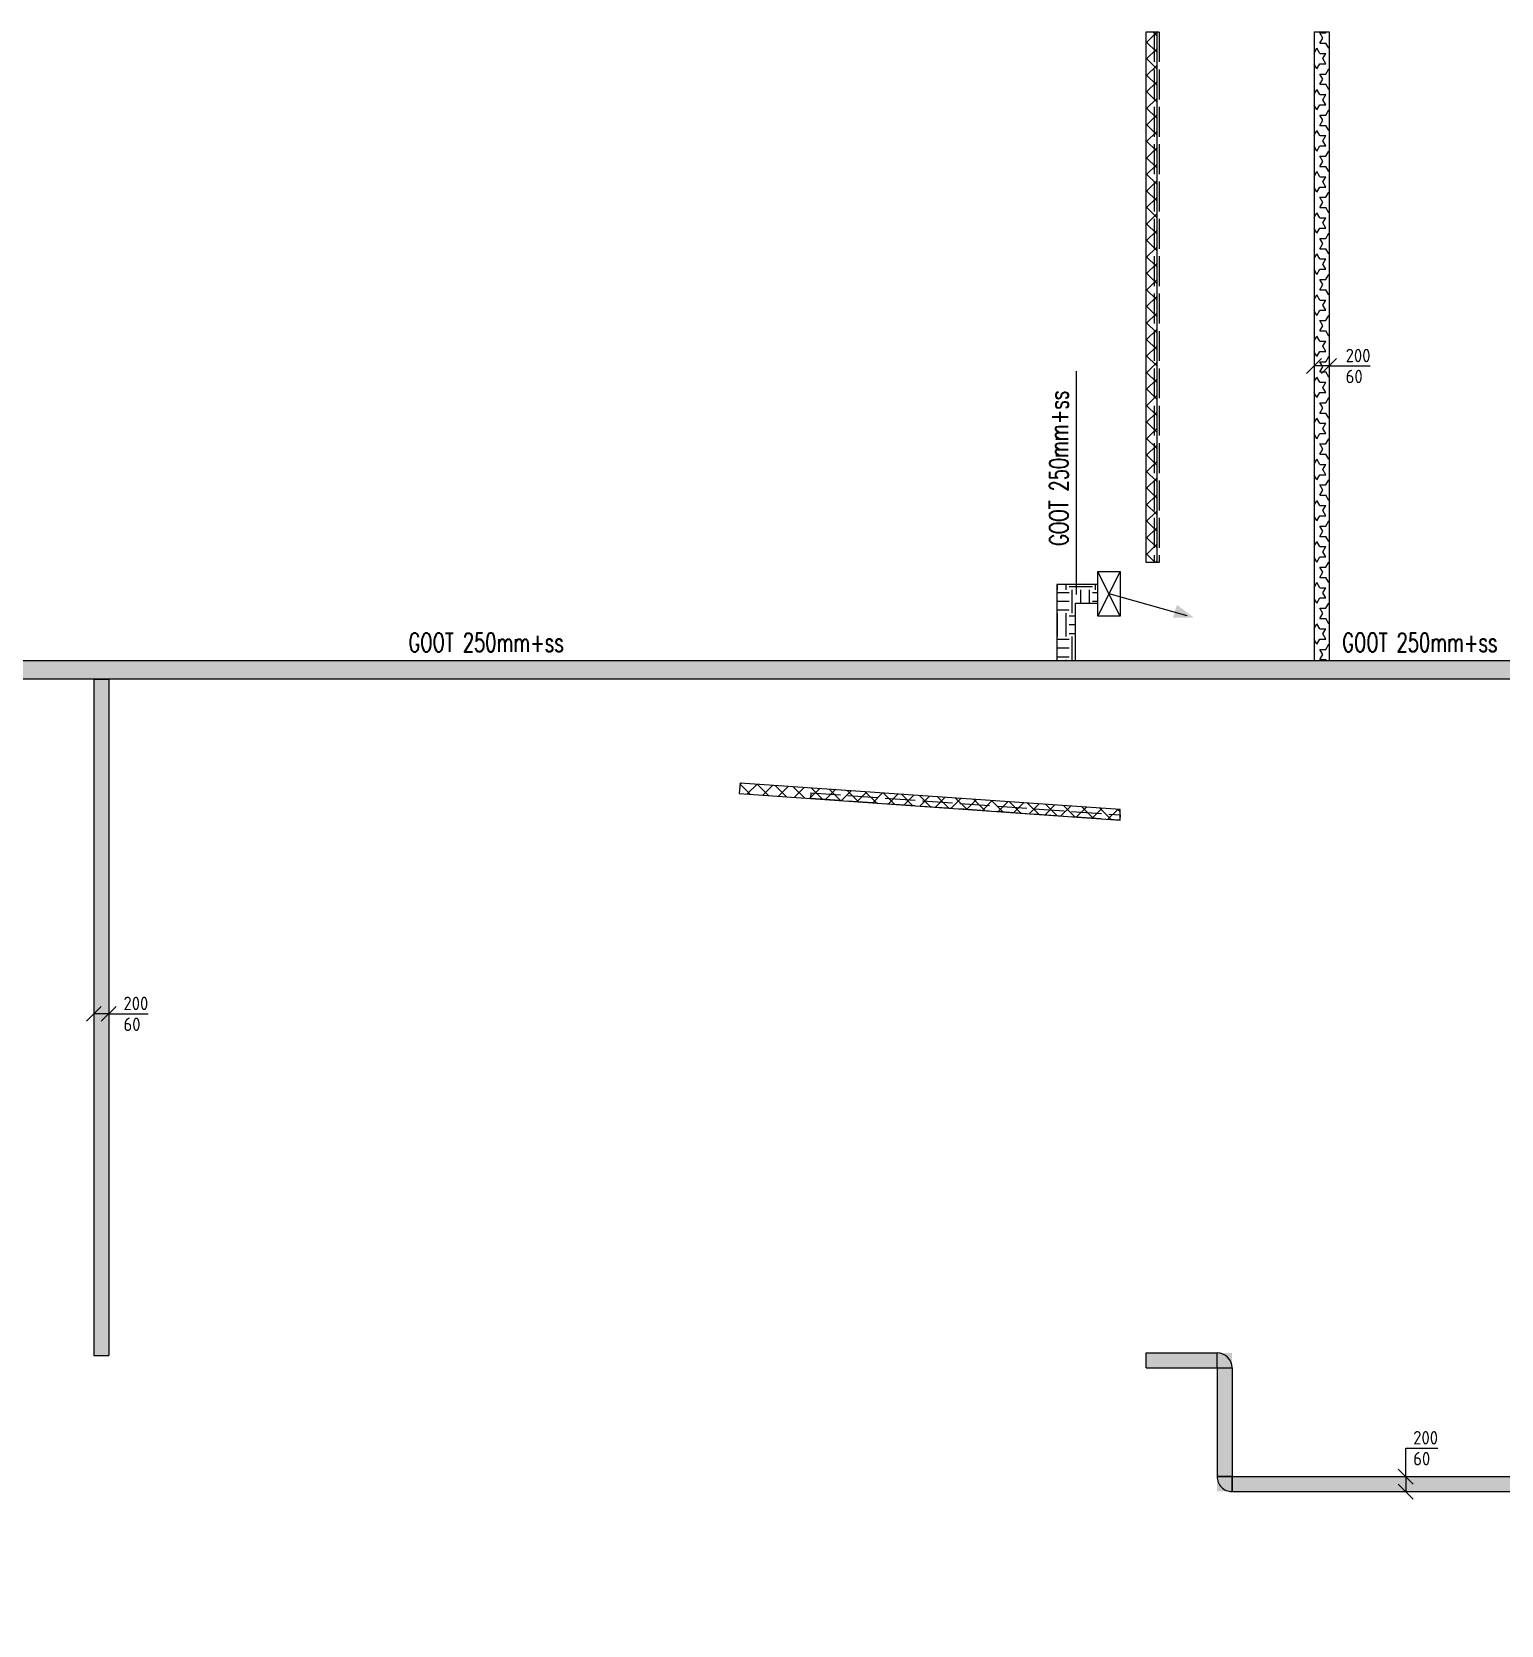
# Model space of a CAD drawing. Header units: millimetres. Extents: x -3262 to 112658, y 0 to 217318.
# Drawn here: x 75259 to 94922, y 59269 to 80589 of the extents above; entities that cross this region are included whole.
import ezdxf

# ---------------------------------------------------------------- set-up
doc = ezdxf.new("R2010")
doc.units = ezdxf.units.MM
doc.header["$LTSCALE"] = 100
doc.linetypes.add('E_GOOT3', pattern=[5, 4, -1])
for name, color, linetype in [('ByLayer', 2, 'Continuous'), ('EL6131--_ENERGIEBEDR (1996)', 2, 'Continuous'), ('EL6131--_GEBOUWINST (1996)', 2, 'Continuous'), ('EL6131--_KG_D', 3, 'Continuous'), ('EL6131--_WG', 3, 'Continuous'), ('EM6131--_KG', 1, 'Continuous')]:
    doc.layers.add(name, color=color, linetype=linetype)
doc.styles.add('CofelyArial', font='arial.ttf')
doc.styles.add('ROMANS', font='ROMANS', dxfattribs={"width": 0.7})
doc.styles.add('STABICAD-018', font='ISOCP.SHX', dxfattribs={"height": 1.8})

# ---------------------------------------------------------------- blocks, each defined once
blk = doc.blocks.new('*X52')
at = {"color": 0}
for p, q in [((84742, 35687), (84860, 35804)), ((84765, 35664), (84742, 35687)), ((84986, 35664), (84846, 35804)), ((84941, 35664), (85081, 35804)), ((85207, 35664), (85067, 35804)), ((85162, 35664), (85302, 35804)), ((85428, 35664), (85288, 35804)), ((85383, 35664), (85523, 35804)), ((85649, 35664), (85509, 35804)), ((85604, 35664), (85744, 35804)), ((85870, 35664), (85730, 35804)), ((85824, 35664), (85964, 35804)), ((86091, 35664), (85951, 35804)), ((86045, 35664), (86185, 35804)), ((86312, 35664), (86172, 35804)), ((86266, 35664), (86406, 35804)), ((86533, 35664), (86393, 35804)), ((86487, 35664), (86627, 35804)), ((86754, 35664), (86614, 35804)), ((86708, 35664), (86848, 35804)), ((86975, 35664), (86835, 35804)), ((86929, 35664), (87069, 35804)), ((87196, 35664), (87056, 35804)), ((87150, 35664), (87290, 35804)), ((87417, 35664), (87277, 35804)), ((87371, 35664), (87511, 35804)), ((87638, 35664), (87498, 35804)), ((87592, 35664), (87732, 35804)), ((87859, 35664), (87719, 35804)), ((87813, 35664), (87953, 35804)), ((88080, 35664), (87940, 35804)), ((88034, 35664), (88174, 35804)), ((88301, 35664), (88161, 35804)), ((88255, 35664), (88395, 35804)), ((88522, 35664), (88382, 35804)), ((88476, 35664), (88616, 35804)), ((88743, 35664), (88603, 35804)), ((88697, 35664), (88837, 35804)), ((88963, 35664), (88823, 35804)), ((88918, 35664), (89058, 35804)), ((89184, 35664), (89044, 35804)), ((89139, 35664), (89279, 35804)), ((89405, 35664), (89265, 35804)), ((89360, 35664), (89500, 35804)), ((89626, 35664), (89486, 35804)), ((89581, 35664), (89721, 35804)), ((89847, 35664), (89707, 35804)), ((89802, 35664), (89942, 35804)), ((90068, 35664), (89928, 35804)), ((90023, 35664), (90163, 35804)), ((90289, 35664), (90149, 35804)), ((90244, 35664), (90384, 35804)), ((90510, 35664), (90370, 35804)), ((90465, 35664), (90605, 35804)), ((90731, 35664), (90591, 35804)), ((90686, 35664), (90826, 35804)), ((90952, 35664), (90812, 35804)), ((90907, 35664), (91047, 35804)), ((91173, 35664), (91033, 35804)), ((91128, 35664), (91268, 35804)), ((91394, 35664), (91254, 35804)), ((91349, 35664), (91489, 35804)), ((91615, 35664), (91475, 35804)), ((91570, 35664), (91710, 35804)), ((91836, 35664), (91696, 35804)), ((91791, 35664), (91842, 35716))]:
    blk.add_line(p, q, dxfattribs=at)
blk = doc.blocks.new('*X95')
at = {"color": 0}
for p, q in [((83432, 36992), (83438, 36992)), ((83477, 36836), (83477, 37002)), ((83594, 36836), (83594, 37002)), ((83711, 36836), (83711, 37002)), ((83750, 36992), (84062, 36992)), ((84102, 36836), (84102, 37002)), ((84219, 36836), (84219, 37002)), ((84336, 36836), (84336, 37002)), ((84375, 36992), (84448, 36992)), ((83432, 36875), (83438, 36875)), ((83438, 36797), (83750, 36797)), ((83750, 36875), (84062, 36875)), ((83789, 36752), (83789, 36836)), ((83906, 36752), (83906, 36836)), ((84023, 36752), (84023, 36836)), ((84062, 36797), (84375, 36797)), ((84198, 36680), (84375, 36680)), ((84375, 36875), (84448, 36875)), ((84414, 36523), (84414, 36836)), ((84198, 36562), (84375, 36562)), ((84219, 36454), (84219, 36523)), ((84336, 36454), (84336, 36523)), ((84375, 36484), (84448, 36484))]:
    blk.add_line(p, q, dxfattribs=at)
blk = doc.blocks.new('PIJL-UIT')
at = {"layer": 'ByLayer', "color": 2}
blk.add_line((0, 0), (2.92, 10.41), dxfattribs=at)
blk.add_solid([(3.23, 11.35), (1.51, 9.11), (3.24, 8.54)], dxfattribs=at)
blk = doc.blocks.new('NV-1')
at = {"layer": 'ByLayer'}
for p, q in [((0, 4), (7.91, 0)), ((0, 0), (7.91, 4))]:
    blk.add_line(p, q, dxfattribs=at)
blk.add_lwpolyline([(0, 0), (8, 0), (8, 4), (0, 4)], close=True, dxfattribs=at)
blk = doc.blocks.new('*X96')
at = {"color": 0}
for p, q in [((45441, 17827), (45579, 17965)), ((45590, 17946), (45570, 17966)), ((45424, 17585), (45575, 17736)), ((45575, 17736), (45444, 17867)), ((45407, 17344), (45558, 17495)), ((45560, 17526), (45429, 17657)), ((45546, 17316), (45414, 17447)), ((45390, 17103), (45541, 17253)), ((45531, 17106), (45400, 17237)), ((45373, 16861), (45524, 17012)), ((45516, 16896), (45385, 17028)), ((45357, 16620), (45507, 16771)), ((45502, 16687), (45370, 16818)), ((45340, 16378), (45491, 16529)), ((45487, 16477), (45356, 16608)), ((45323, 16137), (45474, 16288)), ((45472, 16267), (45341, 16398)), ((45306, 15896), (45457, 16047)), ((45458, 16057), (45326, 16188)), ((45289, 15654), (45440, 15805)), ((45443, 15847), (45312, 15978)), ((45272, 15413), (45423, 15564)), ((45428, 15637), (45297, 15769)), ((45414, 15428), (45282, 15559)), ((45384, 15008), (45253, 15139)), ((45255, 15171), (45406, 15322)), ((45399, 15218), (45268, 15349)), ((45238, 14930), (45389, 15081)), ((45370, 14798), (45238, 14929)), ((45222, 14689), (45372, 14840)), ((45355, 14588), (45224, 14719)), ((45205, 14447), (45356, 14598)), ((45340, 14378), (45209, 14510)), ((45188, 14206), (45339, 14357)), ((45326, 14169), (45194, 14300)), ((45171, 13965), (45322, 14115)), ((45311, 13959), (45180, 14090)), ((45154, 13723), (45305, 13874)), ((45296, 13749), (45165, 13880)), ((45282, 13539), (45150, 13670)), ((45267, 13329), (45136, 13460)), ((45137, 13482), (45288, 13633)), ((45120, 13240), (45271, 13391)), ((45252, 13119), (45121, 13251)), ((45103, 12999), (45254, 13150)), ((45237, 12910), (45106, 13041)), ((45206, 12878), (45237, 12908))]:
    blk.add_line(p, q, dxfattribs=at)
blk = doc.blocks.new('*U119')
at = {"color": 0, "linetype": 'Continuous'}
for p, q in [((0, 100, -2730), (9050, 100, -2730)), ((0, -100, -2730), (0, 100, -2730)), ((9050, -100, -2730), (9050, 100, -2730)), ((0, -100, -2730), (9050, -100, -2730))]:
    blk.add_line(p, q, dxfattribs=at)
at = {"color": 1, "style": 'CofelyArial'}
for tag in ['CODE', 'POSITIONCODE', 'SECTIONCODE']:
    blk.add_attdef(tag, (76188, 71929, 2730), '', height=1.8, dxfattribs=at)
blk = doc.blocks.new('*U120')
at = {"color": 0, "linetype": 'Continuous'}
for p, q in [((0, 100, -2730), (8409, 100, -2730)), ((0, -100, -2730), (0, 100, -2730)), ((8409, -100, -2730), (8409, 100, -2730)), ((0, -100, -2730), (8409, -100, -2730))]:
    blk.add_line(p, q, dxfattribs=at)
at = {"color": 1, "style": 'CofelyArial'}
for tag in ['CODE', 'POSITIONCODE', 'SECTIONCODE']:
    blk.add_attdef(tag, (92518, 80588, 2730), '', height=1.8, dxfattribs=at)
blk = doc.blocks.new('*U137')
at = {"color": 0, "linetype": 'Continuous'}
for p, q in [((-300, -100, -2730), (-100, 100, -2730)), ((0, 0, -2730), (-200, 0, -2730)), ((-100, -100, -2730), (100, 100, -2730)), ((0, 0, -2730), (123, 0, -2730)), ((123, 0, -2730), (552, 0, -2730))]:
    blk.add_line(p, q, dxfattribs=at)
at = {"color": 0, "linetype": 'Continuous', "style": 'STABICAD-018'}
for s, p in [('200', (223, 50, -2730)), ('60', (223, -230, -2730))]:
    blk.add_text(s, height=180, dxfattribs=at).set_placement(p)
at = {"color": 1, "style": 'CofelyArial'}
blk.add_attdef('CODE', (92618, 76118, 2730), '', height=1.8, dxfattribs=at)
blk = doc.blocks.new('*U138')
at = {"color": 0, "linetype": 'Continuous'}
for p, q in [((-300, -100, -2730), (-100, 100, -2730)), ((0, 0, -2730), (-200, 0, -2730)), ((-100, -100, -2730), (100, 100, -2730)), ((0, 0, -2730), (97, 0, -2730)), ((97, 0, -2730), (526, 0, -2730))]:
    blk.add_line(p, q, dxfattribs=at)
at = {"color": 0, "linetype": 'Continuous', "style": 'STABICAD-018'}
for s, p in [('200', (197, 50, -2730)), ('60', (197, -230, -2730))]:
    blk.add_text(s, height=180, dxfattribs=at).set_placement(p)
at = {"color": 1, "style": 'CofelyArial'}
blk.add_attdef('CODE', (76288, 67449, 2730), '', height=1.8, dxfattribs=at)
blk = doc.blocks.new('*U140')
at = {"color": 0, "linetype": 'Continuous'}
for p, q in [((0, 100, -2730), (949, 100, -2730)), ((0, -100, -2730), (0, 100, -2730)), ((949, -100, -2730), (949, 100, -2730)), ((0, -100, -2730), (949, -100, -2730))]:
    blk.add_line(p, q, dxfattribs=at)
at = {"color": 1, "style": 'CofelyArial'}
for tag in ['CODE', 'POSITIONCODE', 'SECTIONCODE']:
    blk.add_attdef(tag, (90172, 62813, 2730), '', height=1.8, dxfattribs=at)
blk = doc.blocks.new('*U139')
at = {"color": 0, "linetype": 'Continuous'}
for q in [(-100, -100, -2730), (100, 100, -2730)]:
    blk.add_line((-100, 100, -2730), q, dxfattribs=at)
blk.add_arc((-100, 100, -2730), 200, 270, 0, dxfattribs=at)
at = {"color": 1, "style": 'CofelyArial'}
for tag in ['CODE', 'POSITIONCODE', 'SECTIONCODE']:
    blk.add_attdef(tag, (91222, 62813, 2730), '', height=1.8, dxfattribs=at)
blk = doc.blocks.new('*U148')
at = {"color": 0, "linetype": 'Continuous'}
for p, q in [((0, 100, -2730), (1456, 100, -2730)), ((0, -100, -2730), (0, 100, -2730)), ((1456, -100, -2730), (1456, 100, -2730)), ((0, -100, -2730), (1456, -100, -2730))]:
    blk.add_line(p, q, dxfattribs=at)
at = {"color": 1, "style": 'CofelyArial'}
for tag in ['CODE', 'POSITIONCODE', 'SECTIONCODE']:
    blk.add_attdef(tag, (91220, 62713, 2730), '', height=1.8, dxfattribs=at)
blk = doc.blocks.new('*U141')
at = {"color": 0, "linetype": 'Continuous'}
for q in [(-100, -100, -2730), (100, 100, -2730)]:
    blk.add_line((-100, 100, -2730), q, dxfattribs=at)
blk.add_arc((-100, 100, -2730), 200, 270, 0, dxfattribs=at)
at = {"color": 1, "style": 'CofelyArial'}
for tag in ['CODE', 'POSITIONCODE', 'SECTIONCODE']:
    blk.add_attdef(tag, (91222, 61166, 2730), '', height=1.8, dxfattribs=at)
blk = doc.blocks.new('*U143')
at = {"color": 0, "linetype": 'Continuous'}
for p, q in [((0, 100, -2730), (4152, 100, -2730)), ((0, -100, -2730), (0, 100, -2730)), ((4152, -100, -2730), (4152, 100, -2730)), ((0, -100, -2730), (4152, -100, -2730))]:
    blk.add_line(p, q, dxfattribs=at)
at = {"color": 1, "style": 'CofelyArial'}
for tag in ['CODE', 'POSITIONCODE', 'SECTIONCODE']:
    blk.add_attdef(tag, (91322, 61166, 2730), '', height=1.8, dxfattribs=at)
blk = doc.blocks.new('*U152')
at = {"color": 0, "linetype": 'Continuous'}
for p, q in [((0, 0, -2730), (0, 380, -2730)), ((0, 380, -2730), (429, 380, -2730)), ((100, -100, -2730), (-100, 100, -2730)), ((0, 0, -2730), (0, -200, -2730)), ((100, -300, -2730), (-100, -100, -2730))]:
    blk.add_line(p, q, dxfattribs=at)
at = {"color": 0, "linetype": 'Continuous', "style": 'STABICAD-018'}
for s, p in [('200', (100, 430, -2730)), ('60', (100, 150, -2730))]:
    blk.add_text(s, height=180, dxfattribs=at).set_placement(p)
at = {"color": 1, "style": 'CofelyArial'}
blk.add_attdef('CODE', (93645, 61257, 2730), '', height=1.8, dxfattribs=at)

msp = doc.modelspace()

# ---------------------------------------------------------------- hatches: boundary and pattern name
at = {"layer": 'EL6131--_ENERGIEBEDR (1996)', "linetype": 'Continuous'}
h = msp.add_hatch(dxfattribs=at)
h.set_pattern_fill('STARS', color=1, scale=25)
h.set_pattern_definition([(0, (-37894.94, -25900.56), (0, 137.48153), [79.375, -79.375]), (60, (-37894.94, -25900.56), (-119.0625, 68.74077), [79.375, -79.375]), (120, (-37855.26, -25831.82), (-119.0625, -68.74077), [79.375, -79.375])])
h.paths.add_polyline_path([(108999, 59469), (97348, 59469), (95560, 61258), (91320, 61258), (91320, 62913), (90172, 62913), (90172, 62713), (91120, 62713), (91120, 61058), (95477, 61058), (97265, 59269), (109199, 59269), (109199, 80588), (108999, 80588)])
h = msp.add_hatch(dxfattribs=at)
h.set_pattern_fill('STARS', color=1, scale=25)
h.set_pattern_definition([(0, (7880.61, -46870.38), (0, 137.48153), [79.375, -79.375]), (60, (7880.61, -46870.38), (-119.0625, 68.74077), [79.375, -79.375]), (120, (7920.3, -46801.64), (-119.0625, -68.74077), [79.375, -79.375])])
h.paths.add_polyline_path([(92418, 72179), (92618, 72179), (92618, 80588), (92418, 80588)])
h = msp.add_hatch(dxfattribs=at)
h.set_pattern_fill('EARTH', color=1, scale=25)
h.paths.add_polyline_path([(60980, 70947), (62074, 70947), (62074, 68631), (67557, 68631), (67557, 72179), (99881, 72179), (99881, 71929), (67807, 71929), (67807, 68381), (61824, 68381), (61824, 70697), (60980, 70697)])
h = msp.add_hatch(dxfattribs=at)
h.set_pattern_fill('STARS', color=1, scale=25)
h.set_pattern_definition([(0, (-8450.04, -55529.63), (0, 137.48153), [79.375, -79.375]), (60, (-8450.04, -55529.63), (-119.0625, 68.74077), [79.375, -79.375]), (120, (-8410.36, -55460.89), (-119.0625, -68.74077), [79.375, -79.375])])
h.paths.add_polyline_path([(76088, 62879), (76288, 62879), (76288, 71929), (76088, 71929)])

# ---------------------------------------------------------------- linework, layer by layer
at = {"layer": 'EL6131--_ENERGIEBEDR (1996)', "color": 1, "linetype": 'Continuous'}
msp.add_line((89233, 76048), (89233, 73061), dxfattribs=at)
at = {"layer": 'EL6131--_ENERGIEBEDR (1996)'}
for p, q in [((88974, 72179), (91252, 72179)), ((91252, 71929), (89224, 71929))]:
    msp.add_line(p, q, dxfattribs=at)
for points in [[(88974, 73195), (88974, 72179), (89224, 72179), (89224, 72945), (89523, 72945), (89523, 73195)], [(60980, 70947), (62074, 70947), (62074, 68631), (67557, 68631), (67557, 72179), (99881, 72179), (99881, 71929), (67807, 71929), (67807, 68381), (61824, 68381), (61824, 70697), (60980, 70697)]]:
    msp.add_lwpolyline(points, close=True, dxfattribs=at)
at = {"layer": 'EL6131--_GEBOUWINST (1996)', "color": 2, "linetype": 'Continuous'}
for points in [[(90173, 73489), (90173, 80589), (90313, 80589), (90313, 73489)], [(89823, 70183), (84736, 70538), (84726, 70399), (89823, 70042)]]:
    msp.add_lwpolyline(points, close=True, dxfattribs=at)
at = {"layer": 'EL6131--_WG', "linetype": 'E_GOOT3'}
for p, q in [((90276, 80586), (90276, 73489)), ((90346, 80586), (90276, 80586)), ((90346, 80586), (90346, 73489)), ((90346, 73489), (90276, 73489)), ((85682, 70406), (85677, 70336)), ((85682, 70406), (89825, 70112)), ((85677, 70336), (89820, 70043)), ((89825, 70112), (89820, 70043))]:
    msp.add_line(p, q, dxfattribs=at)

# ---------------------------------------------------------------- block references
at = {"layer": 'EL6131--_ENERGIEBEDR (1996)', "color": 2, "linetype": 'Continuous', "xscale": -75, "yscale": 75, "zscale": 75, "rotation": 270}
msp.add_blockref('NV-1', (89523, 72770), dxfattribs=at)
at = {"layer": 'EL6131--_ENERGIEBEDR (1996)', "color": 1, "linetype": 'Continuous', "rotation": 90}
msp.add_blockref('*X95', (125977, -11253), dxfattribs=at)
at = {"layer": 'EL6131--_ENERGIEBEDR (1996)', "color": 1, "linetype": 'Continuous', "xscale": 100, "yscale": 100, "zscale": 100, "rotation": 270}
msp.add_blockref('PIJL-UIT', (89673, 73073), dxfattribs=at)
at = {"layer": 'EL6131--_GEBOUWINST (1996)', "color": 1, "linetype": 'Continuous', "rotation": 90}
for name, p in [('*X52', (125977, -11253)), ('*X96', (102700, 24948))]:
    msp.add_blockref(name, p, dxfattribs=at)
at = {"layer": 'EL6131--_KG_D', "linetype": 'Continuous'}
for name, p, rotation in [('*U120', (92518, 80588, 2730), 269.999999999975), ('*U119', (76188, 71929, 2730), 270), ('*U139', (91220, 62813, 2730), 90.00000000000001), ('*U148', (91220, 62713, 2730), 270), ('*U141', (91220, 61157, 2730), 270)]:
    msp.add_blockref(name, p, dxfattribs=dict(at, rotation=rotation))
for name, p in [('*U140', (90171, 62813, 2730)), ('*U143', (91320, 61157, 2730))]:
    msp.add_blockref(name, p, dxfattribs=at)
at = {"layer": 'EM6131--_KG', "linetype": 'Continuous'}
for name, p in [('*U137', (92618, 76118, 2730)), ('*U138', (76288, 67449, 2730)), ('*U152', (93645, 61257, 2730))]:
    msp.add_blockref(name, p, dxfattribs=at)

# ---------------------------------------------------------------- texts
at = {"layer": 'EL6131--_ENERGIEBEDR (1996)', "color": 1, "linetype": 'Continuous', "style": 'ROMANS', "width": 0.7}
msp.add_text('GOOT 250mm+ss', height=250, rotation=90, dxfattribs=at).set_placement((89127, 73712))
for p in [(80299, 72295), (92795, 72295)]:
    msp.add_text('GOOT 250mm+ss', height=250, dxfattribs=at).set_placement(p)

doc.saveas('drawing.dxf')
